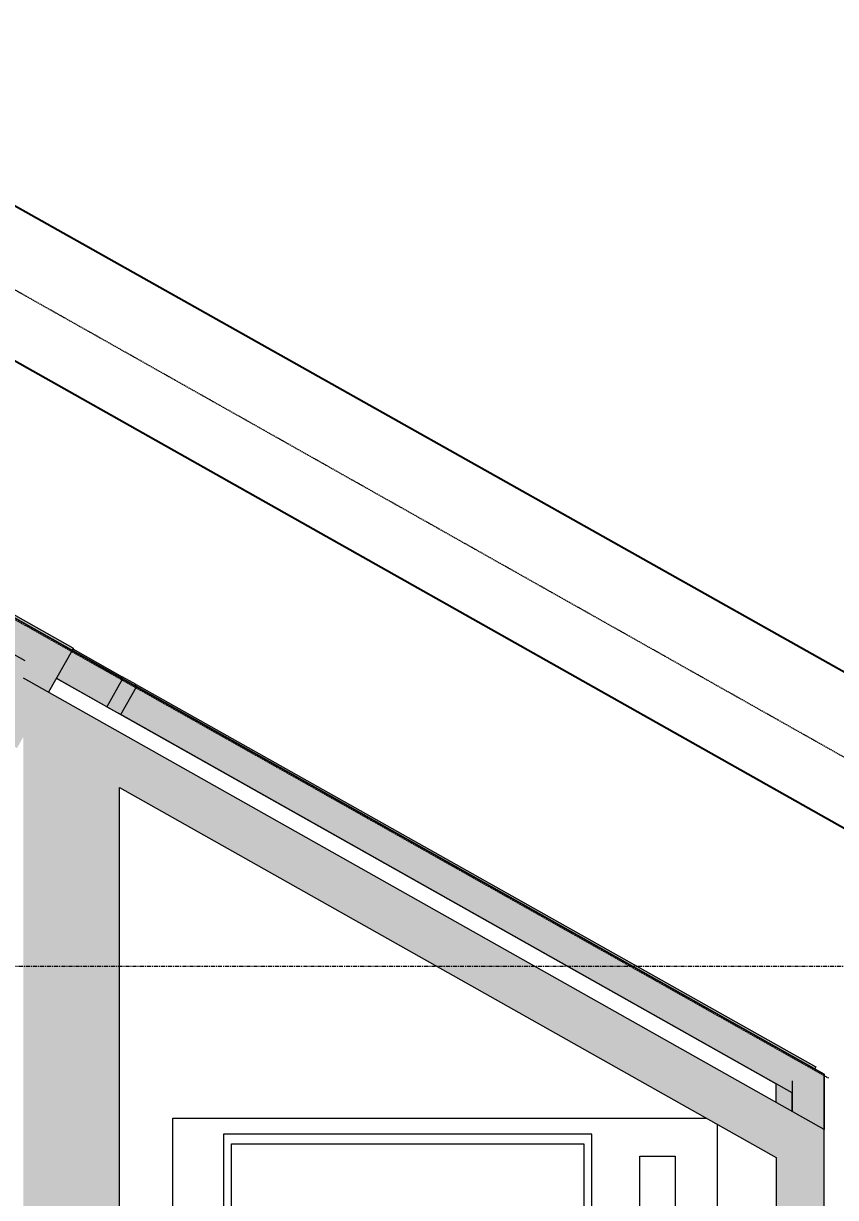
# Model space of a CAD drawing. Header units: millimetres. Extents: x 139864 to 546726, y 40253 to 3921401762.
# Drawn here: x 277476 to 280012, y 91144 to 94809 of the extents above; entities that cross this region are included whole.
import ezdxf

# ---------------------------------------------------------------- set-up
doc = ezdxf.new("R2010")
doc.units = ezdxf.units.MM
for name, pattern in [('Caché', [3, 2, -1]), ('Centre', [12.5, 2.5, -1.875, 6.25, -1.875]), ('Démoli', [2.812, 1.875, -0.937]), ('Ligne de quadrillage', [22.225, 12.7, -3.175, 3.175, -3.175]), ('Triple tiret', [21.25, 6.25, -1.875, 2.5, -1.875, 2.5, -1.875, 2.5, -1.875])]:
    doc.linetypes.add(name, pattern=pattern)
for name, color, linetype, lineweight in [('AS-20_AXES-ET-FILES', 12, 'Centre', 9), ('AS-23_FIN', 2, 'Continuous', 9), ('AS-24_TRES-FIN', 9, 'Continuous', 9), ('AS-25_PROJECTIONS', 12, 'Triple tiret', 9), ('AS-26_STRUCTURE-BETON', 6, 'Continuous', 13), ('AS-29_DEMOLITION', 5, 'Démoli', 13), ('AS-30_COTE-1', 1, 'Continuous', 5), ('AS-40_MOBILIER', 9, 'Continuous', 9), ('AS-41_SANITAIRES', 9, 'Continuous', 9), ('AS-50_HACHURES-01', 9, 'Continuous', 13)]:
    doc.layers.add(name, color=color, linetype=linetype, lineweight=lineweight)
doc.styles.add('Trebuchet MS_2', font='trebuc.ttf', dxfattribs={"height": 165})
doc.dimstyles.new('Cotes_linéaires', dxfattribs={"dimscale": 304.8, "dimtxt": 170.1069, "dimasz": 0.615157, "dimexe": 0.492126, "dimexo": 0.0625, "dimgap": 0.049213, "dimtad": 1, "dimdec": 0, "dimlfac": 0.1, "dimzin": 0, "dimdsep": 46, "dimtxsty": 'Trebuchet MS_2', "dimblk1": 'OBLIQUE', "dimblk2": 'OBLIQUE', "dimsah": 1, "dimcen": 0.09, "dimdle": 0.246063, "dimazin": 0, "dimtfac": 1, "dimtdec": 4, "dimtix": 1, "dimtmove": 0, "dimatfit": 3, "dimfxl": 0, "dimtvp": 1, "dimtolj": 1, "dimtzin": 0, "dimarcsym": 0})

# ---------------------------------------------------------------- blocks, each defined once
blk = doc.blocks.new('Meneau rectangulaire - 100 x 25mm-6703912-12_ Niveau 12 -  BAT BUREAUX')
at = {"layer": 'AS-24_TRES-FIN'}
blk.add_hatch(color=256, dxfattribs=at).paths.add_polyline_path([(534963.4, 91545.4), (534967.1, 91552), (532844.5, 92745.1), (532841.9, 92740.5), (534842.6, 91613.4)], flags=0)
for p, q in [((532844.5, 92745.1), (534967.1, 91552)), ((534967.1, 91552), (534963.4, 91545.4))]:
    blk.add_line(p, q, dxfattribs=at)
blk = doc.blocks.new('Meneau rectangulaire - 100 x 25mm-3331552-12_ Niveau 12 -  BAT BUREAUX')
at = {"layer": 'AS-24_TRES-FIN'}
blk.add_hatch(color=256, dxfattribs=at).paths.add_polyline_path([(532798.3, 92765.1), (532800.9, 92769.6), (532646.4, 92855.6), (532644.4, 92851.8), (532792.7, 92768.3)], flags=0)
blk.add_line((532646.8, 92856.2), (532800.9, 92769.6), dxfattribs=at)
blk = doc.blocks.new('Meneau rectangulaire - 100 x 25mm-V9-12_ Niveau 12 -  BAT BUREAUX')
at = {"layer": 'AS-23_FIN'}
blk.add_hatch(color=256, dxfattribs=at).paths.add_polyline_path([(-25, 44.8), (-25, 50), (25, 50), (25, 44.8), (20.7, 44.8)], flags=0)
for p, q in [((-25, 44.8), (-25, 50)), ((-25, 50), (25, 50)), ((25, 50), (25, 44.8))]:
    blk.add_line(p, q, dxfattribs=at)
blk = doc.blocks.new('corniche2 - corniche-9525258-12_ Niveau 12 -  BAT BUREAUX')
at = {"layer": 'AS-41_SANITAIRES'}
for points in [[(532644.4, 92851.9), (532647.9, 92858.2), (522702.2, 98461.2), (522709.4, 98448.8), (532436.8, 92968.9)], [(532472.5, 92546.9), (532492.7, 92582.6), (532492.7, 92765), (532570.7, 92721.1), (532644.4, 92851.9), (522709.4, 98448.8), (523060.3, 97849.3), (529308.1, 94329.6), (529323.6, 94366.1), (529497.9, 94268), (529478.5, 94233.6), (532436.8, 92567)]]:
    blk.add_hatch(color=256, dxfattribs=at).paths.add_polyline_path(points, flags=0)
for p, q in [((532647.9, 92858.2), (522702.2, 98461.2)), ((532644.4, 92851.9), (522709.4, 98448.8)), ((532644.4, 92851.9), (532570.7, 92721.1)), ((532647.9, 92858.2), (532644.4, 92851.9)), ((534892.6, 91508.4), (534892.6, 91413))]:
    blk.add_line(p, q, dxfattribs=at)
blk = doc.blocks.new('Meneau rectangulaire - 100 x 25mm-9761867-12_ Niveau 12 -  BAT BUREAUX')
at = {"layer": 'AS-23_FIN'}
blk.add_hatch(color=256, dxfattribs=at).paths.add_polyline_path([(534892.6, 91470.5), (534992.6, 91528.9), (532845.6, 92738.4), (532796.6, 92651.3), (534453.4, 91717.9)], flags=0)
for p, q in [((532796.6, 92651.3), (532845.6, 92738.4)), ((532845.6, 92738.4), (534992.6, 91528.9)), ((534892.6, 91470.5), (532796.6, 92651.3))]:
    blk.add_line(p, q, dxfattribs=at)
blk = doc.blocks.new('Meneau rectangulaire - 100 x 25mm-9525498-12_ Niveau 12 -  BAT BUREAUX')
at = {"layer": 'AS-23_FIN'}
blk.add_hatch(color=256, dxfattribs=at).paths.add_polyline_path([(532753, 92675.8), (532802.1, 92762.9), (532644.3, 92851.8), (532595.2, 92764.7), (532644.4, 92737)], flags=0)
for p, q in [((532644.3, 92851.8), (532802.1, 92762.9)), ((532753, 92675.8), (532595.2, 92764.7)), ((532802.1, 92762.9), (532753, 92675.8))]:
    blk.add_line(p, q, dxfattribs=at)
blk = doc.blocks.new('Meneau rectangulaire - 100 x 25mm-9761868-12_ Niveau 12 -  BAT BUREAUX')
at = {"layer": 'AS-23_FIN'}
blk.add_hatch(color=256, dxfattribs=at).paths.add_polyline_path([(534992.6, 91356.7), (534992.6, 91528.9), (534892.6, 91470.5), (534892.6, 91413), (534957.5, 91376.4)], flags=0)
for p, q in [((534992.6, 91528.9), (534992.6, 91356.7)), ((534892.6, 91413), (534892.6, 91470.5))]:
    blk.add_line(p, q, dxfattribs=at)
blk = doc.blocks.new('Meneau rectangulaire - 100 x 25mm-9628877-12_ Niveau 12 -  BAT BUREAUX')
at = {"layer": 'AS-23_FIN'}
blk.add_hatch(color=256, dxfattribs=at).paths.add_polyline_path([(-25, -50), (-25, 50), (25, 50), (25, -50), (-20.5, -50)], flags=0)
for p, q in [((-25, -50), (-25, 50)), ((-25, 50), (25, 50)), ((25, 50), (25, -50)), ((25, -50), (-25, -50))]:
    blk.add_line(p, q, dxfattribs=at)
blk = doc.blocks.new('Meneau rectangulaire - 100 x 25mm-6101634-12_ Niveau 12 -  BAT BUREAUX')
at = {"layer": 'AS-23_FIN'}
blk.add_hatch(color=256, dxfattribs=at).paths.add_polyline_path([(534892.6, 91413), (534892.6, 91470.5), (534842.7, 91498.5), (534842.7, 91441.2)], flags=0)
blk = doc.blocks.new('Ascenseur électrique - Mur - 1400 x 1100 mm 4-9295988-12_ Niveau 12 -  BAT BUREAUX')
at = {"layer": 'AS-40_MOBILIER'}
for p, q in [((-609, 1790), (1057.1, 1790)), ((-609, 150), (-609, 1790)), ((1091, 1770.9), (1091, 150)), ((-450, 1740), (-450, 310)), ((700, 1740), (-450, 1740)), ((700, 282.2), (700, 1740)), ((-425, 1710), (675, 1710)), ((-425, 990), (-425, 1710)), ((675, 1710), (675, 310)), ((849.7, 1671), (959.7, 1671)), ((849.7, 1234.8), (849.7, 1671)), ((959.7, 1671), (959.7, 1234.8)), ((959.7, 1234.8), (849.7, 1234.8)), ((-410.2, 990), (-450, 990)), ((-410.2, 760), (-410.2, 990)), ((-548, 938.5), (-548, 811.5)), ((-535, 938.5), (-548, 938.5)), ((-532.1, 881.2), (-535, 938.5)), ((782.1, 881.2), (785, 938.5)), ((785, 938.5), (798, 938.5)), ((798, 938.5), (798, 811.5)), ((-467, 881.2), (-532.1, 881.2)), ((-467, 881.2), (-467, 868.7)), ((717, 881.2), (717, 868.7)), ((717, 881.2), (782.1, 881.2)), ((-532, 868.7), (-535, 811.5)), ((-467, 868.7), (-532, 868.7)), ((717, 868.7), (782, 868.7)), ((782, 868.7), (785, 811.5)), ((-535, 811.5), (-548, 811.5)), ((785, 811.5), (798, 811.5)), ((-450, 760), (-410.2, 760)), ((-425, 310), (-425, 760)), ((-475, 310), (-475, 180)), ((-392, 310), (-475, 310)), ((-392, 264), (-392, 310)), ((475, 310), (675, 310)), ((475, 282.2), (475, 310)), ((700, 310), (750, 310)), ((750, 310), (750, 180)), ((-417, 264), (-392, 264)), ((-417, 180), (-417, 264)), ((74, 260.9), (498, 260.9)), ((74, 224.9), (74, 260.9)), ((700, 282.2), (475, 282.2)), ((498, 260.9), (498, 224.9)), ((498, 224.9), (74, 224.9)), ((-415, 180), (-415, 216)), ((-415, 216), (80, 216)), ((80, 216), (80, 180)), ((-475, 180), (-417, 180)), ((-465, -150), (-465, 150)), ((-465, 150), (875, 150)), ((-415, 180), (80, 180)), ((750, 180), (80, 180)), ((875, 150), (875, -150)), ((-465, 74.6), (-417, 74.6)), ((-465, -95.4), (-465, 74.6)), ((-417, 74.6), (875, 74.6)), ((-417, 74.6), (-417, -25.4)), ((875, 74.6), (875, -25.4)), ((-415, 64.5), (-415, 28.5)), ((75, 64.5), (-415, 64.5)), ((75, 28.5), (75, 64.5)), ((-415, 28.5), (75, 28.5)), ((79, 23), (79, -13)), ((505, 23), (79, 23)), ((505, -13), (505, 23)), ((-417, -25.4), (-400, -25.4)), ((-400, -25.4), (-400, -95.4)), ((79, -13), (505, -13)), ((475, -25.4), (615, -25.4)), ((475, -69.5), (475, -25.4)), ((615, -25.4), (615, -69.5)), ((875, -25.4), (615, -25.4)), ((615, -69.5), (475, -69.5)), ((-400, -95.4), (-465, -95.4))]:
    blk.add_line(p, q, dxfattribs=at)
blk = doc.blocks.new('_Oblique')
at = {"color": 0, "linetype": 'ByBlock', "lineweight": -2}
blk.add_line((-0.5, -0.5), (0.5, 0.5), dxfattribs=at)
blk = doc.blocks.new('DIMBLOCK19-12_ Niveau 12 -  BAT BUREAUX')
at = {"layer": 'AS-30_COTE-1', "color": 0, "lineweight": -2, "transparency": 16777216}
for p, q in [((268016.9, 99005.1), (268118, 99184.6)), ((267979, 99090.7), (280384.7, 92101.9)), ((280291.9, 92090), (280392.9, 92269.4))]:
    blk.add_line(p, q, dxfattribs=at)
at = {"layer": 'Defpoints', "color": 0, "transparency": 16777216}
for p in [(268007.6, 98988.5), (280319.3, 92138.8), (280282.5, 92073.4)]:
    blk.add_point(p, dxfattribs=at)
at = {"layer": 'AS-30_COTE-1', "color": 0, "lineweight": -2, "transparency": 16777216, "xscale": 187.5, "yscale": 187.5, "zscale": 187.5}
for p, rotation in [((268044.4, 99053.9), 150.6051502308963), ((280319.3, 92138.8), 330.6051502308963)]:
    blk.add_blockref('_Oblique', p, dxfattribs=dict(at, rotation=rotation))
at = {"layer": 'AS-30_COTE-1', "color": 0, "transparency": 16777216, "insert": (274230.5, 95682.8), "char_height": 165, "width": 581.247, "attachment_point": 5, "rotation": 330.6052, "style": 'Trebuchet MS_2'}
blk.add_mtext('\\A1;1409', dxfattribs=at)
blk = doc.blocks.new('DIMBLOCK23-12_ Niveau 12 -  BAT BUREAUX')
at = {"layer": 'AS-30_COTE-1', "color": 0, "lineweight": -2, "transparency": 16777216}
for p, q in [((268217, 99362.7), (268317.9, 99542.3)), ((268179.1, 99448.3), (308413.3, 76840.3)), ((308320.5, 76828.2), (308421.4, 77007.8))]:
    blk.add_line(p, q, dxfattribs=at)
at = {"layer": 'Defpoints', "color": 0, "transparency": 16777216}
for p in [(268207.7, 99346.1), (308347.9, 76877), (308311.2, 76811.6)]:
    blk.add_point(p, dxfattribs=at)
at = {"layer": 'AS-30_COTE-1', "color": 0, "lineweight": -2, "transparency": 16777216, "xscale": 187.5, "yscale": 187.5, "zscale": 187.5}
for p, rotation in [((268244.5, 99411.5), 150.6679493154123), ((308347.9, 76877), 330.6679493154123)]:
    blk.add_blockref('_Oblique', p, dxfattribs=dict(at, rotation=rotation))
at = {"layer": 'AS-30_COTE-1', "color": 0, "transparency": 16777216, "insert": (288344.8, 88230.8), "char_height": 165, "width": 581.247, "attachment_point": 5, "rotation": 330.6679, "style": 'Trebuchet MS_2'}
blk.add_mtext('\\A1;4600', dxfattribs=at)
blk = doc.blocks.new('*D397')
at = {"layer": 'AS-30_COTE-1', "color": 0, "lineweight": -2, "transparency": 16777216}
for p, q in [((279985.3, 90558.1), (282148.3, 94276.1)), ((282008, 94184.2), (288212.4, 90574.8)), ((286060.1, 87024.2), (288223, 90742.2))]:
    blk.add_line(p, q, dxfattribs=at)
at = {"layer": 'Defpoints', "color": 0, "transparency": 16777216}
for p in [(288147.6, 90612.5), (279975.8, 90541.7), (286050.5, 87007.7)]:
    blk.add_point(p, dxfattribs=at)
at = {"layer": 'AS-30_COTE-1', "color": 0, "lineweight": -2, "transparency": 16777216, "xscale": 187.5, "yscale": 187.5, "zscale": 187.5}
for p, rotation in [((282072.8, 94146.5), 149.81162555931), ((288147.6, 90612.5), 329.81162555931)]:
    blk.add_blockref('_Oblique', p, dxfattribs=dict(at, rotation=rotation))
at = {"layer": 'AS-30_COTE-1', "color": 0, "transparency": 16777216, "insert": (285160, 92465), "char_height": 165, "attachment_point": 5, "rotation": 329.8116, "style": 'Trebuchet MS_2'}
blk.add_mtext('\\A1;703', dxfattribs=at)

msp = doc.modelspace()

# ---------------------------------------------------------------- hatches: boundary and pattern name
at = {"layer": 'AS-50_HACHURES-01'}
msp.add_hatch(color=256, dxfattribs=at).paths.add_polyline_path([(279975.76641, 91184.50923), (279975.76641, 91356.67409), (277475.81053, 92765.03079), (277475.81053, 92592.86593), (279940.70184, 91204.26295)], flags=0)
h = msp.add_hatch(color=256, dxfattribs=at)
h.paths.add_polyline_path([(277475.81053, 88807.01118), (277775.81053, 88807.01118), (277775.81053, 92423.86014), (277475.81053, 92592.86593)])
h.paths.add_polyline_path([(277775.81053, 87807.01118), (277475.81053, 87807.01118), (277475.81053, 83451.7562), (277775.81053, 83451.7562)])
h = msp.add_hatch(color=256, dxfattribs=at)
h.paths.add_polyline_path([(279975.76641, 83151.7562), (279975.76641, 83590.73741), (279825.76641, 83590.73741), (279825.76641, 83151.7562)], flags=0)
h.paths.add_polyline_path([(279915.80747, 84930.73741), (279975.76641, 84930.73741), (279975.76641, 85600.73741), (279825.76641, 85600.73741), (279825.76641, 84930.73741), (279861.99774, 84930.73741)], flags=0)
h.paths.add_polyline_path([(279975.76641, 90774.26955), (279975.76641, 91184.50923), (279825.76641, 91269.01212), (279825.76641, 90774.26955), (279940.70184, 90774.26955)], flags=0)
h.paths.add_polyline_path([(279825.76641, 89451.74097), (279975.76641, 89451.74097), (279975.76641, 89874.26955), (279825.76641, 89874.26955)])
h.paths.add_polyline_path([(279975.76641, 87807.01118), (279825.76641, 87807.01118), (279825.76641, 86940.73741), (279834.32065, 86940.73741), (279975.76641, 86940.73741)])

# ---------------------------------------------------------------- linework, layer by layer
at = {"layer": 'AS-20_AXES-ET-FILES', "linetype": 'Ligne de quadrillage', "lineweight": 5}
msp.add_line((283140.81053, 91864.90886), (265033.51195, 91864.90886), dxfattribs=at)
at = {"layer": 'AS-24_TRES-FIN'}
for p, q in [((279975.76641, 91528.90644), (267700.81053, 98444.03499)), ((267800.81053, 98272.85567), (277480.19236, 92819.95056)), ((279975.76641, 90889.04612), (279975.76641, 91528.90644))]:
    msp.add_line(p, q, dxfattribs=at)
at = {"layer": 'AS-24_TRES-FIN', "lineweight": 13}
for p in [(277578.35744, 92764.649), (279825.76641, 91441.17698)]:
    msp.add_line(p, (279825.76641, 91498.56527), dxfattribs=at)
at = {"layer": 'AS-25_PROJECTIONS', "linetype": 'Caché'}
msp.add_line((307899.32257, 76822.64021), (276435.81053, 94547.69214), dxfattribs=at)
at = {"layer": 'AS-26_STRUCTURE-BETON'}
for p, q in [((279975.76641, 91356.67409), (277475.81053, 92765.03079)), ((277775.81053, 89451.74097), (277775.81053, 92423.86014)), ((277775.81053, 92423.86014), (279825.76641, 91269.01212)), ((279975.76641, 90774.26955), (279975.76641, 91356.67409)), ((279825.76641, 91269.01212), (279825.76641, 90774.26955))]:
    msp.add_line(p, q, dxfattribs=at)
at = {"layer": 'AS-29_DEMOLITION'}
for p, q in [((279990.35654, 91516.28064), (267716.19257, 98430.96306)), ((279975.76641, 90889.04612), (279975.76641, 91524.50002))]:
    msp.add_line(p, q, dxfattribs=at)

# ---------------------------------------------------------------- block references
at = {"layer": 'AS-23_FIN'}
for name in ['Meneau rectangulaire - 100 x 25mm-9525498-12_ Niveau 12 -  BAT BUREAUX', 'Meneau rectangulaire - 100 x 25mm-3331552-12_ Niveau 12 -  BAT BUREAUX', 'Meneau rectangulaire - 100 x 25mm-9761867-12_ Niveau 12 -  BAT BUREAUX', 'Meneau rectangulaire - 100 x 25mm-6703912-12_ Niveau 12 -  BAT BUREAUX', 'Meneau rectangulaire - 100 x 25mm-9761868-12_ Niveau 12 -  BAT BUREAUX', 'Meneau rectangulaire - 100 x 25mm-6101634-12_ Niveau 12 -  BAT BUREAUX']:
    msp.add_blockref(name, (-255016.84136, 0), dxfattribs=at)
at = {"layer": 'AS-23_FIN', "extrusion": (0, 0, -1)}
for name, p, rotation in [('Meneau rectangulaire - 100 x 25mm-9628877-12_ Niveau 12 -  BAT BUREAUX', (-277782.4719, 92707.11636), 29.39484976901513), ('Meneau rectangulaire - 100 x 25mm-V9-12_ Niveau 12 -  BAT BUREAUX', (-277781.32751, 92713.72512), 29.33840315983937)]:
    msp.add_blockref(name, p, dxfattribs=dict(at, rotation=rotation))
at = {"layer": 'AS-40_MOBILIER'}
msp.add_blockref('Ascenseur électrique - Mur - 1400 x 1100 mm 4-9295988-12_ Niveau 12 -  BAT BUREAUX', (278550.81053, 89601.74097), dxfattribs=at)
at = {"layer": 'AS-41_SANITAIRES'}
msp.add_blockref('corniche2 - corniche-9525258-12_ Niveau 12 -  BAT BUREAUX', (-255016.84136, 0), dxfattribs=at)

# ---------------------------------------------------------------- dimensions: what is measured, and where the dimension line sits
at = {"layer": 'AS-30_COTE-1'}
for base, p1, p2, angle, override, picture, middle in [((308347.89176, 76877.01826), (268207.7127, 99346.14124), (308311.15149, 76811.6336), 330.66794932, {"dimpost": '<>', "dimfxl": 46000.976485}, 'DIMBLOCK23-12_ Niveau 12 -  BAT BUREAUX', (288344.77837, 88230.77355)), ((280319.3237, 92138.75056), (268007.5559, 98988.53477), (280282.51179, 92073.40622), 330.60515023, {"dimpost": '<>', "dimfxl": 14088.773722}, 'DIMBLOCK19-12_ Niveau 12 -  BAT BUREAUX', (274230.54655, 95682.76299))]:
    dim = msp.add_linear_dim(base=base, p1=p1, p2=p2, angle=angle, dimstyle='Cotes_linéaires', override=override, dxfattribs=at)
    dim.commit()
    dim.dimension.update_dxf_attribs({"geometry": picture, "text_midpoint": middle})
dim = msp.add_aligned_dim(p1=(279975.76641, 90541.65308), p2=(286050.54746, 87007.69601), distance=4170.41537, dimstyle='Cotes_linéaires', override={"dimpost": '<>', "dimfxl": 4853.537778}, dxfattribs=at)
dim.commit()
dim.dimension.update_dxf_attribs({"geometry": '*D397', "text_midpoint": (285159.98134, 92465.01032)})

doc.saveas('drawing.dxf')
